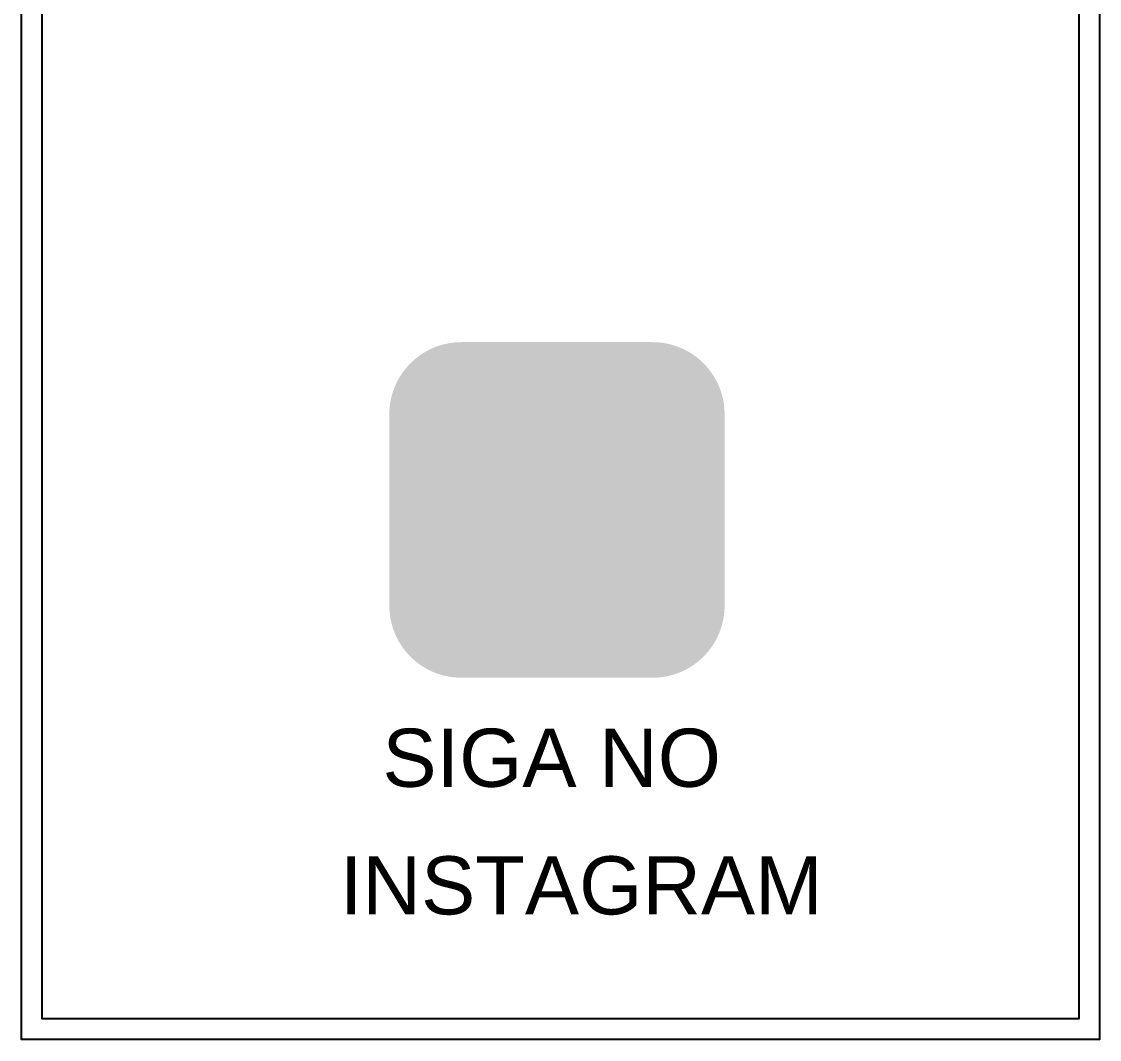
# Model space of a CAD drawing. Header units: millimetres. Extents: x -1637 to 3313, y 823 to 4086.
# Drawn here: x -1637 to 57, y 854 to 2455 of the extents above; entities that cross this region are included whole.
import ezdxf

# ---------------------------------------------------------------- set-up
doc = ezdxf.new("R2010")
doc.units = ezdxf.units.MM
doc.layers.add('BUCHA DE PASSAGEM', color=20, linetype='Continuous')
doc.styles.get("Standard").update_dxf_attribs({"font": 'arial.ttf'})

msp = doc.modelspace()

# ---------------------------------------------------------------- hatches: boundary and pattern name
at = {"layer": 'BUCHA DE PASSAGEM'}
h = msp.add_hatch(color=18, dxfattribs=at)
h.dxf.hatch_style = 1
h.paths.add_polyline_path([(-645.2, 1950.6), (-945.8, 1950.6, 0.414214), (-1058.9, 1837.4), (-1058.9, 1536.2, 0.414214), (-945.8, 1423), (-645.2, 1423, 0.414214), (-532, 1536.2), (-532, 1837.4, 0.414214)])
h.paths.add_polyline_path([(-868.6, 1877.3), (-722.4, 1877.3, -0.414214), (-605.3, 1760.2), (-605.3, 1613.4, -0.414214), (-722.4, 1496.3), (-868.6, 1496.3, -0.414214), (-985.6, 1613.4), (-985.6, 1760.2, -0.414214)], flags=16)
h.paths.add_polyline_path([(-868.6, 1842.5), (-722.4, 1842.5, -0.414214), (-640.1, 1760.2), (-640.1, 1613.4, -0.414214), (-722.4, 1531.1), (-868.6, 1531.1, -0.414214), (-950.8, 1613.4), (-950.8, 1760.2, -0.414214)], flags=0)
h.paths.add_polyline_path([(-705.9, 1686.8, -1), (-885, 1686.8, -1)], flags=0)
h.paths.add_polyline_path([(-740.7, 1686.8, -1), (-850.2, 1686.8, -1)], flags=0)
h.paths.add_polyline_path([(-674.6, 1790.4, -1), (-709.4, 1790.4, -1)], flags=0)
h.paths.add_polyline_path([(-722.4, 1842.5), (-868.6, 1842.5, 0.414214), (-950.8, 1760.2), (-950.8, 1613.4, 0.414214), (-868.6, 1531.1), (-722.4, 1531.1, 0.414214), (-640.1, 1613.4), (-640.1, 1760.2, 0.414214)], flags=0)
h.paths.add_polyline_path([(-850.2, 1686.8, 1), (-740.7, 1686.8, 1)], flags=0)
h = msp.add_hatch(color=0, dxfattribs=at)
h.dxf.hatch_style = 1
h.paths.add_polyline_path([(-868.6, 1877.3, 0.414214), (-985.6, 1760.2), (-985.6, 1613.4, 0.414214), (-868.6, 1496.3), (-722.4, 1496.3, 0.414214), (-605.3, 1613.4), (-605.3, 1760.2, 0.414214), (-722.4, 1877.3)])
h.paths.add_polyline_path([(-674.6, 1790.4, -1), (-709.4, 1790.4, -1)], flags=16)
h.paths.add_polyline_path([(-705.9, 1686.8, -1), (-885, 1686.8, -1)], flags=16)
h.paths.add_polyline_path([(-740.7, 1686.8, -1), (-850.2, 1686.8, -1)], flags=0)
h = msp.add_hatch(color=18, dxfattribs=at)
h.dxf.hatch_style = 1
h.paths.add_polyline_path([(-722.4, 1842.5), (-868.6, 1842.5, 0.414214), (-950.8, 1760.2), (-950.8, 1613.4, 0.414214), (-868.6, 1531.1), (-722.4, 1531.1, 0.414214), (-640.1, 1613.4), (-640.1, 1760.2, 0.414214)])
h.paths.add_polyline_path([(-705.9, 1686.8, -1), (-885, 1686.8, -1)], flags=16)
h.paths.add_polyline_path([(-740.7, 1686.8, -1), (-850.2, 1686.8, -1)], flags=0)
h.paths.add_polyline_path([(-709.4, 1790.4, -1), (-674.6, 1790.4, -1)], flags=16)
h.paths.add_polyline_path([(-740.7, 1686.8, 1), (-850.2, 1686.8, 1)], flags=0)
h = msp.add_hatch(color=0, dxfattribs=at)
h.dxf.hatch_style = 1
h.paths.add_polyline_path([(-674.6, 1790.4, 1), (-709.4, 1790.4, 1)])
h = msp.add_hatch(color=0, dxfattribs=at)
h.dxf.hatch_style = 1
h.paths.add_polyline_path([(-885, 1686.8, 1), (-705.9, 1686.8, 1)])
h.paths.add_polyline_path([(-740.7, 1686.8, -1), (-850.2, 1686.8, -1)], flags=16)
h = msp.add_hatch(color=18, dxfattribs=at)
h.dxf.hatch_style = 1
h.paths.add_polyline_path([(-850.2, 1686.8, 1), (-740.7, 1686.8, 1)])

# ---------------------------------------------------------------- linework, layer by layer
for points in [[(-1637, 4086), (57.1, 4086), (57.1, 854.4), (-1637, 854.4)], [(-1604.5, 4053.6), (24.7, 4053.6), (24.7, 886.8), (-1604.5, 886.8)]]:
    msp.add_lwpolyline(points, close=True, dxfattribs=at)

# ---------------------------------------------------------------- texts
for s, p in [('SIGA NO', (-1069.8, 1251.5)), ('INSTAGRAM', (-1136.7, 1050.9))]:
    msp.add_text(s, height=91.41, dxfattribs=at).set_placement(p)

doc.saveas('drawing.dxf')
